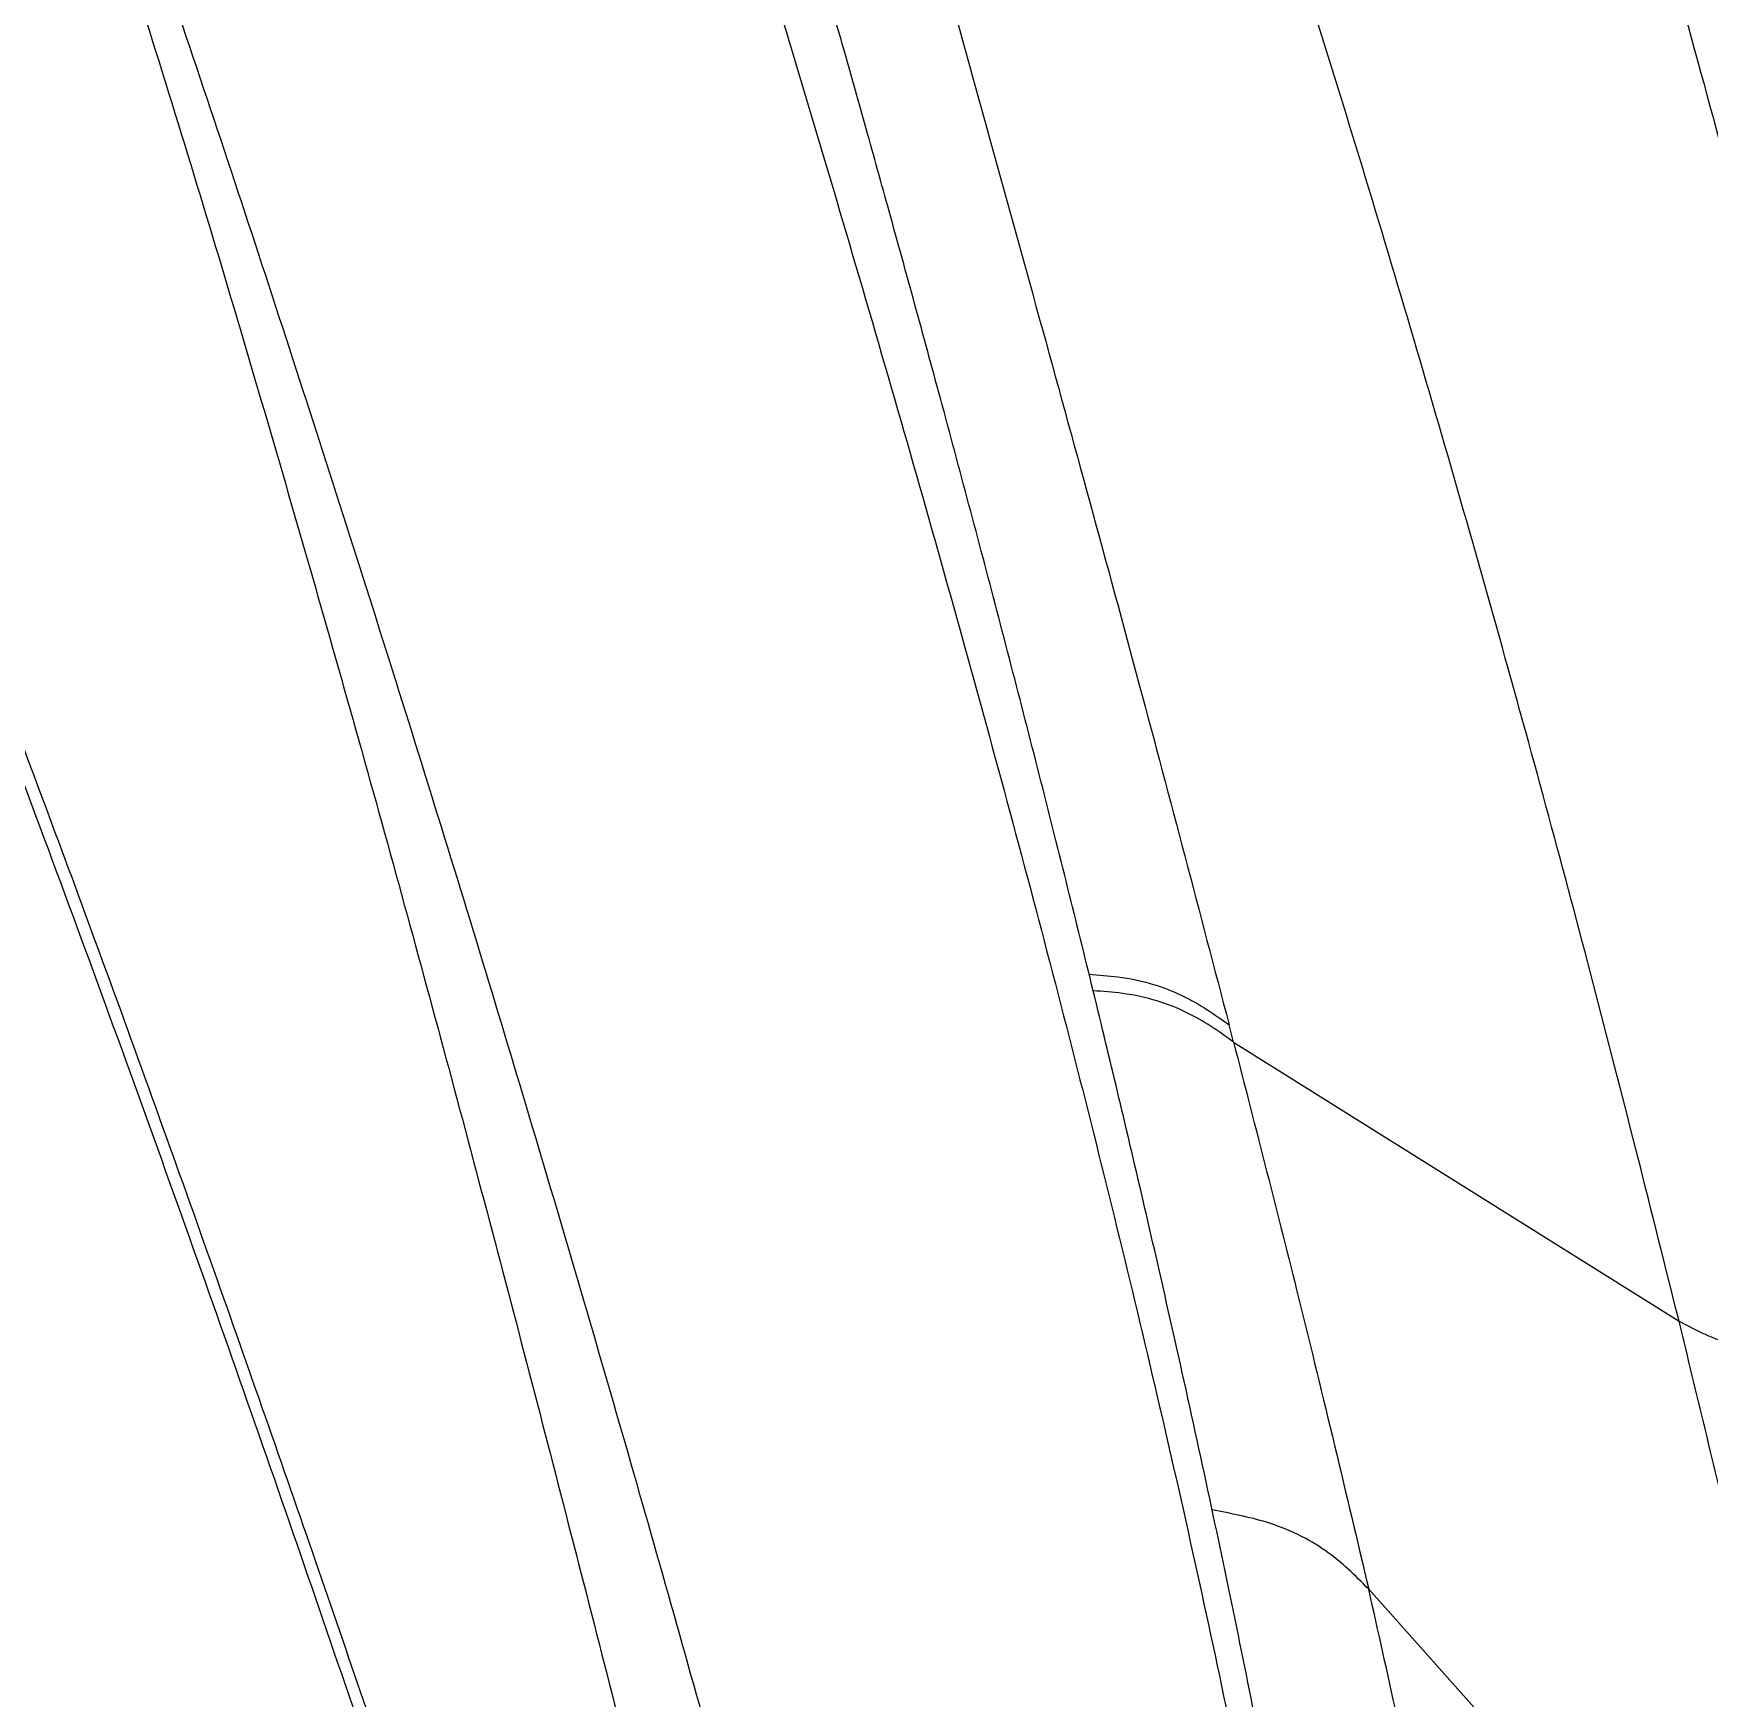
# Model space of a CAD drawing. Extents: x 939 to 1039, y 781 to 934.
# Drawn here: x 968.985 to 971.042, y 881.193 to 883.237 of the extents above; entities that cross this region are included whole.
import ezdxf

# ---------------------------------------------------------------- set-up
doc = ezdxf.new("R2010")
doc.units = 0
doc.header["$MEASUREMENT"] = 0
doc.layers.add('1', color=4, linetype='Continuous')

# ---------------------------------------------------------------- blocks, each defined once
blk = doc.blocks.new('Envoy')
at = {"layer": '1', "color": 3, "linetype": 'Continuous', "lineweight": 25}
for p, q in [((31.8042, 82.8246), (31.7987, 82.8458)), ((31.8042, 82.8246), (32.3509, 82.4818)), ((31.9701, 82.1529), (32.5751, 81.474))]:
    blk.add_line(p, q, dxfattribs=at)
for points, knots in [([(32.0481, 85.1158), (32.0954, 84.968), (32.1901, 84.6721), (32.3206, 84.2246), (32.4431, 83.7754), (32.5562, 83.3274), (32.6608, 82.8835), (32.7219, 82.5957), (32.7525, 82.4518)], [0, 0, 0, 0, 0.164453, 0.329532, 0.496322, 0.66423, 0.83208, 1, 1, 1, 1]), ([(32.3509, 82.4818), (32.3175, 82.6153), (32.2507, 82.8825), (32.1389, 83.2953), (32.0193, 83.7127), (31.8915, 84.1313), (31.7565, 84.5482), (31.6596, 84.8238), (31.6112, 84.9613)], [0, 0, 0, 0, 0.167395, 0.335236, 0.503363, 0.670401, 0.835603, 1, 1, 1, 1]), ([(32.0537, 80.2425), (32.052, 80.2998), (32.0485, 80.4168), (32.0342, 80.6145), (32.0153, 80.8177), (31.9919, 81.0184), (31.9657, 81.2129), (31.9376, 81.3991), (31.9072, 81.5837), (31.8753, 81.7633), (31.8425, 81.9356), (31.8103, 82.0966), (31.7771, 82.2553), (31.7412, 82.4199), (31.6977, 82.6123), (31.6452, 82.8346), (31.5823, 83.0893), (31.5152, 83.3505), (31.4478, 83.6035), (31.3936, 83.8012), (31.3541, 83.943), (31.3278, 84.0364), (31.3033, 84.1228), (31.2771, 84.2145), (31.2445, 84.3279), (31.2007, 84.4785), (31.1475, 84.6598), (31.1083, 84.7912), (31.0883, 84.8583)], [0, 0, 0, 0, 0.056303, 0.114879, 0.169263, 0.219767, 0.266577, 0.309812, 0.349527, 0.391394, 0.428231, 0.460727, 0.493536, 0.527439, 0.562331, 0.610816, 0.661178, 0.713492, 0.763928, 0.808025, 0.827367, 0.845183, 0.86147, 0.876684, 0.897436, 0.925927, 0.962161, 1, 1, 1, 1]), ([(31.0216, 84.8264), (31.0678, 84.6776), (31.16, 84.3804), (31.2933, 83.9402), (31.4202, 83.506), (31.5385, 83.0789), (31.6473, 82.6587), (31.7449, 82.2465), (31.8299, 81.8455), (31.9002, 81.4605), (31.9503, 81.1266), (31.9839, 80.8409), (32.005, 80.5996), (32.0172, 80.3732), (32.0187, 80.2414), (32.0194, 80.1755)], [0, 0, 0, 0, 0.083388, 0.166545, 0.249266, 0.331862, 0.414655, 0.498053, 0.581911, 0.665728, 0.748937, 0.811246, 0.87376, 0.936869, 1, 1, 1, 1]), ([(31.3002, 84.6712), (31.3452, 84.5093), (31.4348, 84.1864), (31.5653, 83.716), (31.6888, 83.2651), (31.7626, 82.9837), (31.7987, 82.8458)], [0, 0, 0, 0, 0.257017, 0.512374, 0.76102, 1, 1, 1, 1]), ([(30.4144, 84.3647), (30.4609, 84.229), (30.5539, 83.9573), (30.6873, 83.5484), (30.8168, 83.14), (30.9405, 82.7335), (31.0585, 82.331), (31.1608, 81.9681), (31.2485, 81.6491), (31.3226, 81.375), (31.3906, 81.1188), (31.4533, 80.8854), (31.509, 80.6753), (31.5577, 80.4878), (31.6003, 80.3186), (31.625, 80.2187), (31.6373, 80.1688)], [0, 0, 0, 0, 0.082589, 0.165416, 0.24837, 0.331192, 0.414034, 0.497446, 0.560621, 0.623393, 0.686188, 0.749611, 0.812567, 0.875073, 0.937549, 1, 1, 1, 1]), ([(30.3819, 84.3543), (30.4248, 84.2203), (30.5105, 83.9522), (30.6304, 83.5481), (30.7458, 83.144), (30.8553, 82.7414), (30.9602, 82.3423), (31.0523, 81.9818), (31.1335, 81.6639), (31.2043, 81.39), (31.2722, 81.1332), (31.3373, 80.899), (31.3981, 80.6892), (31.4538, 80.5029), (31.5057, 80.3364), (31.5361, 80.2381), (31.5513, 80.189)], [0, 0, 0, 0, 0.082411, 0.164951, 0.247638, 0.330248, 0.412935, 0.496232, 0.559503, 0.622548, 0.685579, 0.749219, 0.81255, 0.875197, 0.937632, 1, 1, 1, 1]), ([(31.3257, 80.2408), (31.3088, 80.2899), (31.2749, 80.3882), (31.2181, 80.5525), (31.1547, 80.7323), (31.0851, 80.9304), (31.0125, 81.1484), (30.9318, 81.3843), (30.8509, 81.6332), (30.7465, 81.9419), (30.6192, 82.3138), (30.4658, 82.747), (30.3052, 83.1837), (30.138, 83.6209), (30.0205, 83.9115), (29.9617, 84.0567)], [0, 0, 0, 0, 0.062561, 0.125095, 0.187382, 0.249789, 0.312754, 0.37631, 0.439124, 0.501607, 0.601699, 0.701611, 0.80118, 0.900668, 1, 1, 1, 1]), ([(29.9763, 84.0625), (30.025, 83.9421), (30.125, 83.695), (30.2668, 83.3265), (30.4068, 82.952), (30.5394, 82.5838), (30.6657, 82.2227), (30.7625, 81.9397), (30.8337, 81.7292), (30.8822, 81.584), (30.9293, 81.4418), (30.9745, 81.3046), (31.0182, 81.1744), (31.0596, 81.0493), (31.0976, 80.9302), (31.1342, 80.8181), (31.1673, 80.719), (31.1964, 80.6324), (31.223, 80.5506), (31.2478, 80.4735), (31.2751, 80.392), (31.3043, 80.315), (31.3194, 80.264), (31.3262, 80.2408)], [0, 0, 0, 0, 0.0822493, 0.1687255, 0.250938, 0.3378376, 0.4212263, 0.5014382, 0.5381377, 0.5739567, 0.6089229, 0.6458178, 0.681064, 0.7142761, 0.7512942, 0.7863274, 0.8186498, 0.8482379, 0.8750602, 0.9061502, 0.9343206, 0.9701262, 1, 1, 1, 1]), ([(29.5919, 83.1512), (29.6692, 83.0098), (29.8242, 82.7265), (30.0396, 82.3039), (30.2428, 81.8906), (30.4109, 81.535), (30.5481, 81.2384), (30.6574, 80.9983), (30.7593, 80.7723), (30.8535, 80.5625), (30.9406, 80.3683), (30.991, 80.2577), (31.0161, 80.2025)], [0, 0, 0, 0, 0.1280882, 0.256805, 0.38361, 0.5088306, 0.5930088, 0.6749207, 0.7545367, 0.8369036, 0.9186292, 1, 1, 1, 1]), ([(31.6267, 82.9077), (31.6387, 82.9069), (31.6824, 82.9039), (31.7447, 82.884), (31.7807, 82.8585), (31.7987, 82.8458)], [0, 0, 0, 0, 0.1581, 0.57905, 1, 1, 1, 1]), ([(31.8042, 82.8246), (31.7862, 82.8375), (31.7503, 82.8632), (31.6879, 82.8835), (31.6439, 82.8867), (31.6317, 82.8875)], [0, 0, 0, 0, 0.419158, 0.838322, 1, 1, 1, 1]), ([(31.8042, 82.8246), (31.8314, 82.7186), (31.8916, 82.4843), (31.9423, 82.2701), (31.9701, 82.1529)], [0, 0, 0, 0, 0.452483, 1, 1, 1, 1]), ([(32.3509, 82.4818), (32.3718, 82.4709), (32.4135, 82.4492), (32.5106, 82.4344), (32.6251, 82.4333), (32.71, 82.4457), (32.7525, 82.4518)], [0, 0, 0, 0, 0.250001, 0.5, 0.75, 1, 1, 1, 1]), ([(32.5751, 81.474), (32.5594, 81.5521), (32.528, 81.7089), (32.4741, 81.9576), (32.4156, 82.2149), (32.3725, 82.3927), (32.3509, 82.4818)], [0, 0, 0, 0, 0.247091, 0.496022, 0.747203, 1, 1, 1, 1]), ([(31.9701, 82.1529), (31.9535, 82.1695), (31.9204, 82.2028), (31.8529, 82.236), (31.8007, 82.2459), (31.7779, 82.2503)], [0, 0, 0, 0, 0.3604374, 0.7208786, 1, 1, 1, 1]), ([(32.3539, 80.1059), (32.3392, 80.1956), (32.3101, 80.3744), (32.2526, 80.6728), (32.2, 80.9691), (32.1491, 81.2618), (32.0981, 81.5428), (32.0405, 81.8373), (31.9932, 82.0494), (31.9701, 82.1529)], [0, 0, 0, 0, 0.1741166, 0.3468962, 0.5175149, 0.6433499, 0.766555, 0.8860216, 1, 1, 1, 1])]:
    blk.add_open_spline(points, degree=3, knots=knots, dxfattribs=at)

msp = doc.modelspace()

# ---------------------------------------------------------------- block references
at = {"layer": '1'}
msp.add_blockref('Envoy', (938.6538, 799.1744), dxfattribs=at)

doc.saveas('drawing.dxf')
